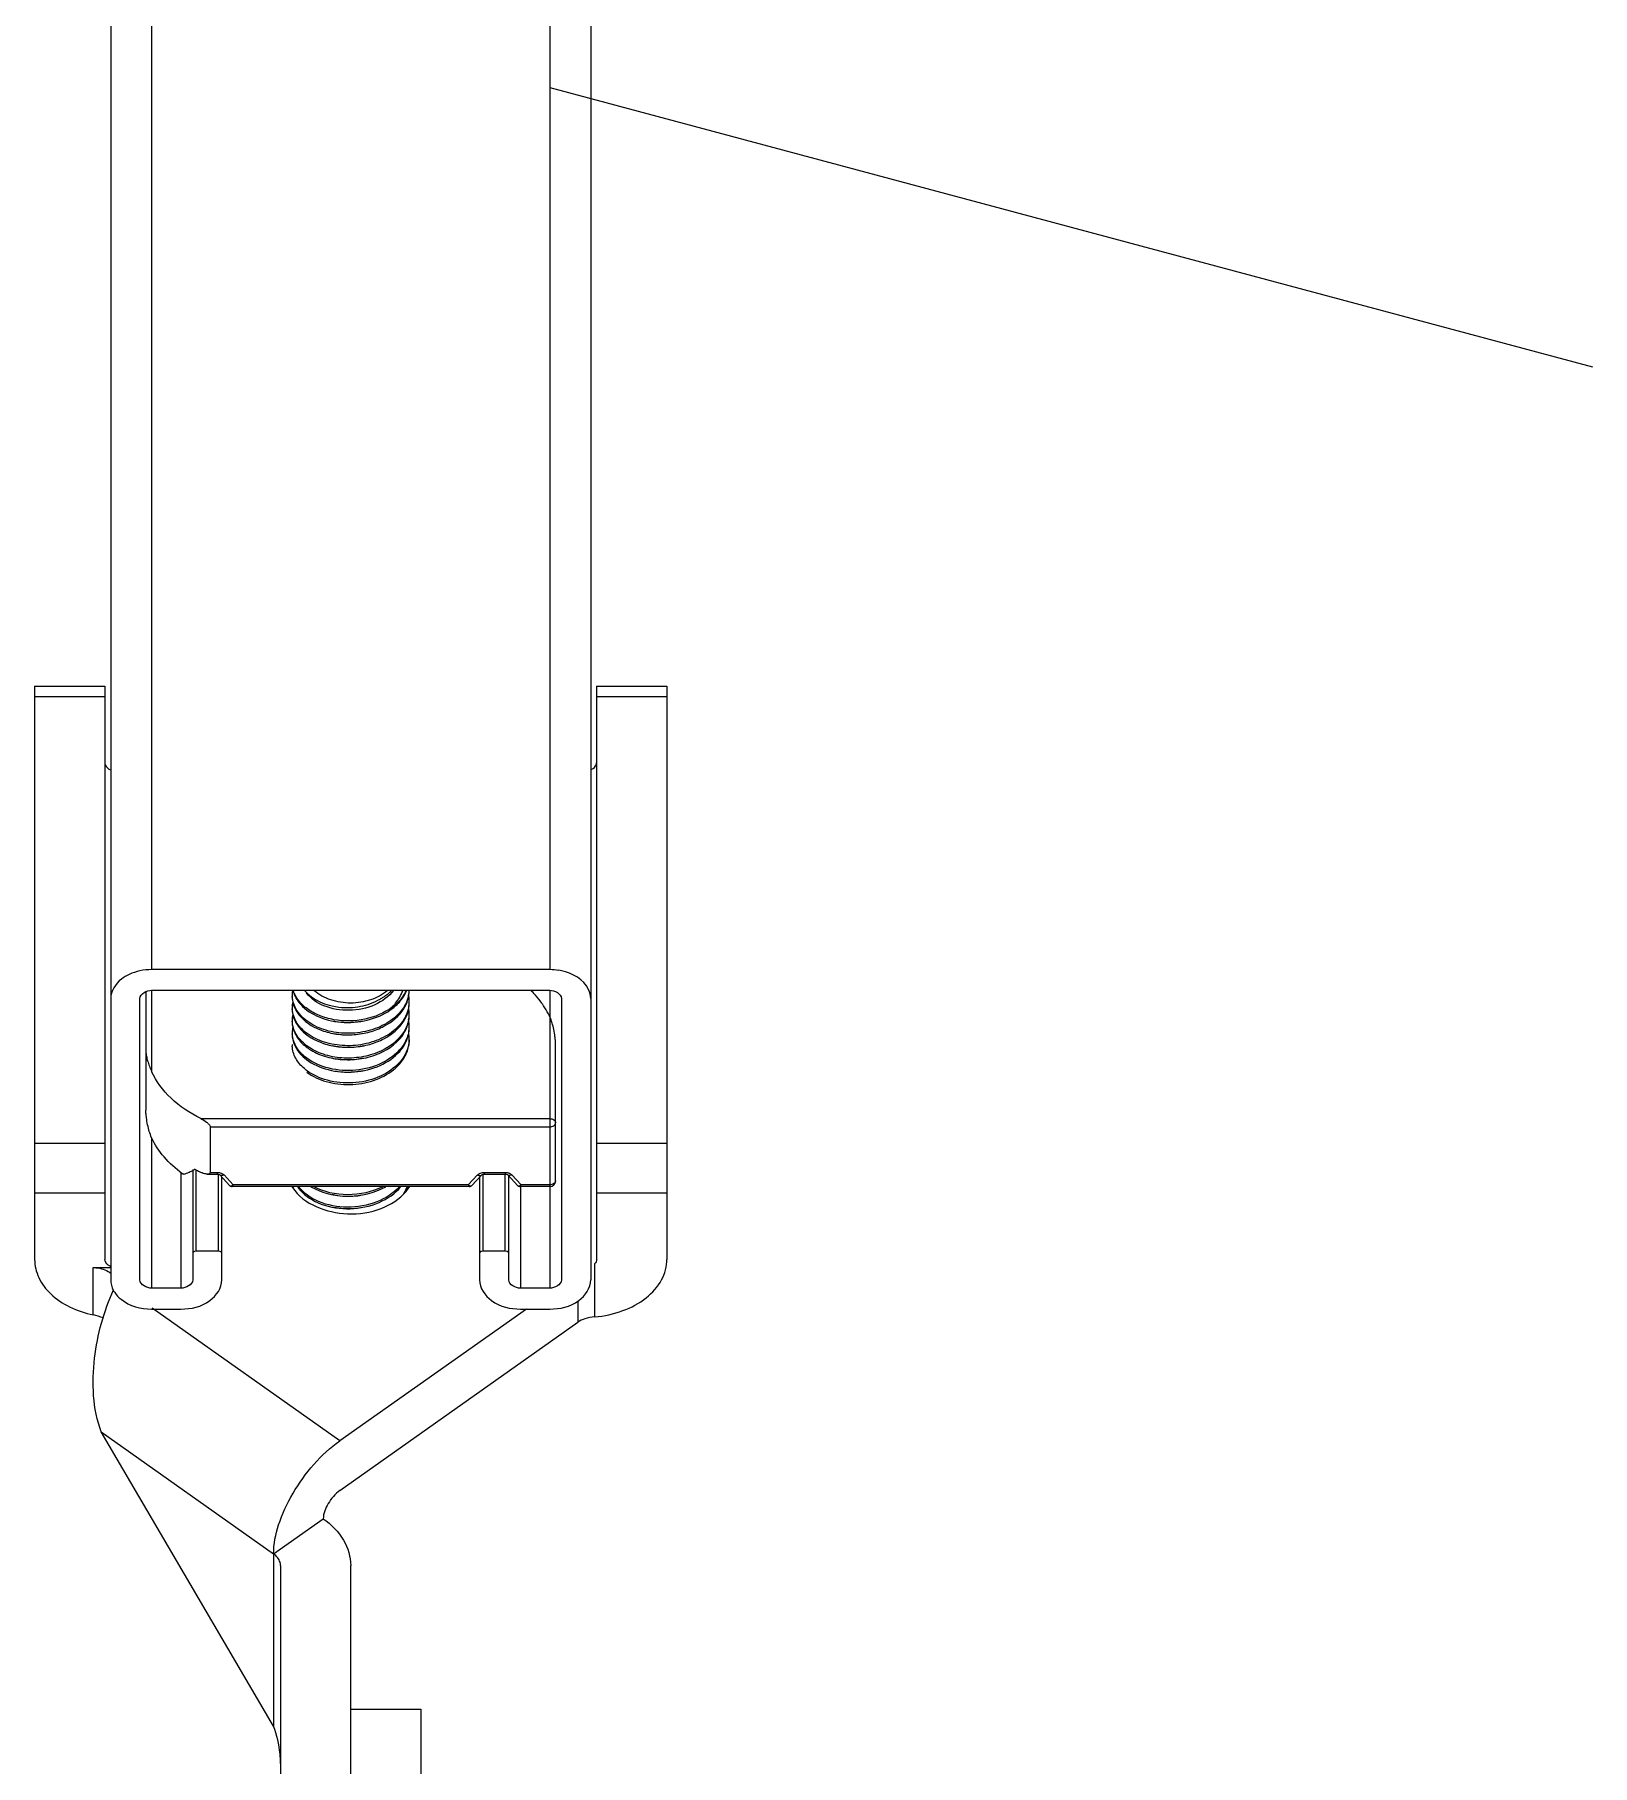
# Model space of a CAD drawing. Extents: x 27938 to 1507990, y 110129 to 923079.
# Drawn here: x 485950 to 487496, y 377082 to 378799 of the extents above; entities that cross this region are included whole.
import ezdxf

# ---------------------------------------------------------------- set-up
doc = ezdxf.new("R2010")
doc.units = 0
doc.header["$LTSCALE"] = 1000
doc.header["$MEASUREMENT"] = 0
doc.styles.get("Standard").update_dxf_attribs({"font": 'gbenor.shx', "bigfont": 'gbcbig.shx'})
doc.dimstyles.get("Standard").update_dxf_attribs({"dimtxt": 0.18, "dimasz": 0.18, "dimexe": 0.18, "dimexo": 0.0625, "dimgap": 0.09, "dimtad": 0, "dimtih": 1, "dimtoh": 1, "dimdec": 4, "dimzin": 0, "dimdsep": 46, "dimtxsty": 'Standard', "dimcen": 0.09, "dimadec": 0, "dimazin": 0, "dimtfac": 1, "dimtdec": 4, "dimtofl": 0, "dimtmove": 0, "dimatfit": 3, "dimfxl": 1, "dimtolj": 1, "dimtzin": 0, "dimarcsym": 0})

msp = doc.modelspace()

# ---------------------------------------------------------------- linework, layer by layer
at = {"linetype": 'Continuous'}
for p, q in [((486066.1, 380956.8), (486066.1, 377871.3)), ((486461.1, 380956.8), (486461.1, 377871.3)), ((486025.5, 380928.1), (486025.5, 377563.3)), ((486501.7, 380928.1), (486501.7, 377563.3)), ((485950, 378152.5), (486019.7, 378152.5)), ((485950, 378152.5), (485950, 377583.8)), ((485950, 378142.3), (486019.7, 378142.3)), ((486019.7, 378152.5), (486019.7, 377583.8)), ((486507.6, 378152.5), (486577.3, 378152.5)), ((486507.6, 378152.5), (486507.6, 377583.8)), ((486507.6, 378142.3), (486577.3, 378142.3)), ((486577.3, 378152.5), (486577.3, 377583.8)), ((486461.1, 377871.3), (486066.1, 377871.3)), ((486060.3, 377849.6), (486060.3, 377731.7)), ((486066.1, 377850.8), (486461.1, 377850.8)), ((486066.1, 377850.8), (486066.1, 377770.2)), ((486461.1, 377850.8), (486461.1, 377555.1)), ((486054.5, 377563.3), (486054.5, 377842.5)), ((486472.7, 377842.5), (486472.7, 377563.3)), ((486466.9, 377661.8), (486466.9, 377797.4)), ((486115, 377723.4), (486461.1, 377723.4)), ((486124.2, 377715.2), (486461.1, 377715.2)), ((486124.2, 377715.2), (486124.2, 377670.1)), ((486019.7, 377698.8), (485950, 377698.8)), ((486066.1, 377704.5), (486066.1, 377555.1)), ((486577.3, 377698.8), (486507.6, 377698.8)), ((486095.2, 377669.8), (486095.2, 377555.1)), ((486106.8, 377672.8), (486106.8, 377563.3)), ((486110.3, 377592), (486110.3, 377672.4)), ((486121.3, 377668.4), (486131.1, 377668.4)), ((486124.2, 377670.1), (486131.1, 377670.1)), ((486131.1, 377670.1), (486131.1, 377668.4)), ((486132.4, 377592), (486132.4, 377668.4)), ((486133.7, 377667.6), (486143.8, 377656.9)), ((486135.8, 377563.3), (486135.8, 377665.3)), ((486137.9, 377667.5), (486147.1, 377657.7)), ((486380.2, 377657.7), (486147.1, 377657.7)), ((486380.2, 377657.7), (486389.4, 377667.5)), ((486383.5, 377656.9), (486393.6, 377667.6)), ((486391.4, 377665.3), (486391.4, 377563.3)), ((486394.9, 377592), (486394.9, 377667.6)), ((486396.1, 377670.1), (486416.9, 377670.1)), ((486396.1, 377670.1), (486396.1, 377668.4)), ((486396.1, 377668.4), (486416.9, 377668.4)), ((486416.9, 377670.1), (486416.9, 377668.4)), ((486417, 377592), (486417, 377668.4)), ((486419.4, 377667.6), (486429.5, 377656.9)), ((486420.4, 377563.3), (486420.4, 377666.5)), ((486423.6, 377667.5), (486432.8, 377657.7)), ((486461.1, 377657.7), (486432.8, 377657.7)), ((486019.7, 377649.5), (485950, 377649.5)), ((486381.5, 377656), (486145.8, 377656)), ((486461.1, 377656), (486431.5, 377656)), ((486432.1, 377656), (486432.1, 377555.1)), ((486577.3, 377649.5), (486507.6, 377649.5)), ((486132.4, 377592), (486110.3, 377592)), ((486417, 377592), (486394.9, 377592)), ((486008.1, 377575.6), (486025.5, 377575.6)), ((486008.1, 377528.7), (486008.1, 377575.6)), ((486505.6, 377579.2), (486505.6, 377526.7)), ((486095.2, 377555.1), (486066.1, 377555.1)), ((486461.1, 377555.1), (486432.1, 377555.1)), ((486489.1, 377542.7), (486489.1, 377521.5)), ((486066.1, 377534.5), (486095.2, 377534.5)), ((486252.8, 377403.7), (486066.7, 377535.3)), ((486437.9, 377534.5), (486252.8, 377403.7)), ((486252.8, 377354.4), (486489.1, 377521.5)), ((486432.1, 377534.5), (486461.1, 377534.5)), ((486016, 377412.5), (486187.1, 377291.5)), ((486187.1, 377120.4), (486016, 377412.5)), ((486187.1, 377291.5), (486236.4, 377326.4)), ((486187.1, 377291.5), (486187.1, 377120.4)), ((486193.9, 377279.9), (486193.9, 376672.9)), ((486263.6, 377003.5), (486263.6, 377279.9)), ((486263.6, 377137.5), (486333.3, 377137.5)), ((486333.3, 377137.5), (486333.3, 376614.8))]:
    msp.add_line(p, q, dxfattribs=at)
for points in [[(486143.8, 377656.9), (486144.3, 377656.4), (486145.3, 377656.1), (486145.8, 377656)], [(486381.5, 377656), (486382, 377656.1), (486382.9, 377656.4), (486383.5, 377656.9)], [(486429.5, 377656.9), (486430.1, 377656.4), (486431, 377656.1), (486431.5, 377656)], [(486110.3, 377592), (486108.5, 377591.7), (486107.3, 377590.8), (486106.8, 377589.6)], [(486135.8, 377589.6), (486135.4, 377590.8), (486134.1, 377591.7), (486132.4, 377592)], [(486394.9, 377592), (486393.1, 377591.7), (486391.9, 377590.8), (486391.4, 377589.6)], [(486420.4, 377589.6), (486420, 377590.8), (486418.7, 377591.7), (486417, 377592)]]:
    msp.add_lwpolyline(points, dxfattribs=at)
for centre, radius, start, end in [((486461.1, 377814.4), 56.9, 80.8706, 90.0189), ((486461.5, 377816.7), 54.6, 78.0323, 80.8417), ((486232.1, 377846.1), 26.6, 169.9347, 179.9645), ((486289.3, 377852.3), 32.4, 348.9029, 357.1916), ((486289.5, 377850.8), 32.2, 349.8101, 359.9705), ((486375.3, 377780.9), 96.7, 42.2494, 46.358), ((486231.8, 377846.1), 26.3, 180.0024, 183.3202), ((486232.2, 377844.6), 26.7, 180.052, 191.6603), ((486232.2, 377833.8), 26.7, 168.2082, 179.9468), ((486231.8, 377833.8), 26.3, 180.0025, 183.319), ((486232.2, 377832.3), 26.7, 180.0522, 191.7103), ((486287.9, 377851.1), 33.8, 339.139, 349.3386), ((486288.1, 377838.7), 33.7, 339.3218, 350.2377), ((486288.7, 377852.5), 33, 346.6926, 347.1405), ((486288.8, 377852.4), 32.9, 347.1396, 348.9145), ((486289.1, 377840.1), 32.6, 348.6302, 349.8187), ((486289.2, 377850.8), 32.5, 349.4125, 349.8194), ((486289.2, 377840), 32.5, 349.8191, 350.9299), ((486289.2, 377838.5), 32.5, 350.3157, 352.5466), ((486289.5, 377827.6), 32.2, 0.0308, 9.7049), ((486289.2, 377839.9), 32.5, 8.7721, 9.1529), ((486289.6, 377840), 32.1, 0.0241, 8.7833), ((486289.5, 377840), 32.2, 350.9257, 355.6647), ((486289.7, 377838.4), 32, 352.5397, 359.9837), ((486289.8, 377840), 31.9, 356.5909, 357.2293), ((486289.7, 377840), 32, 355.6713, 356.5908), ((486289.8, 377840), 31.9, 357.2291, 359.9993), ((486232.2, 377821.5), 26.7, 168.2604, 179.9474), ((486231.8, 377821.5), 26.3, 180.0024, 183.3198), ((486232.2, 377820), 26.7, 180.0496, 191.3679), ((486232.3, 377809.1), 26.7, 167.9094, 179.9433), ((486261.1, 377885.6), 66.9, 280.123, 282.928), ((486289.3, 377827.7), 32.4, 348.9773, 357.229), ((486289.4, 377815.4), 32.3, 349.2692, 357.2332), ((486289.5, 377815.3), 32.2, 0.0332, 10.0184), ((486289.5, 377826.1), 32.2, 350.6115, 359.9707), ((486289.5, 377813.8), 32.2, 350.5969, 359.9706), ((486289.9, 377827.7), 31.8, 357.2509, 359.9984), ((486289.9, 377815.3), 31.8, 357.2538, 359.9983), ((486231.8, 377809.2), 26.3, 180.0025, 183.3152), ((486231.8, 377796.9), 26.3, 180.0025, 183.3152), ((486289.5, 377803), 32.2, 0.0332, 10.0043), ((486289.9, 377803), 31.8, 357.2538, 359.9983), ((486260.2, 377844.6), 62.9, 257.5731, 259.6973), ((486275.7, 377811.5), 48.6, 311.8202, 317.3511), ((486174.5, 377791.6), 135.3, 241.7354, 243.9434), ((486461.1, 377661.8), 5.81, 270.0008, 359.9997), ((486239.5, 377677.4), 40.5, 211.9656, 213.5353), ((486231.8, 377658.9), 26.3, 186.2145, 188.3209), ((486233.1, 377661.5), 27.5, 191.5191, 196.3654), ((486240.3, 377676), 35.7, 214.1434, 218.9006), ((486241.4, 377676.9), 37.1, 218.8725, 219.1531), ((486241.8, 377677.2), 37.7, 219.1564, 220.767), ((486286.1, 377666.7), 35.8, 334.3672, 341.5372), ((486287.3, 377666.2), 34.5, 341.5792, 342.7354), ((486290.1, 377655.4), 31.6, 0.9501, 1.1978), ((486050.3, 377565), 25.2, 207.6898, 214.3075)]:
    msp.add_arc(centre, radius, start, end, dxfattribs=at)
msp.add_ellipse((486187.3, 377826.9), major_axis=(118.4, 158.3), ratio=0.292406, start_param=3.562723, end_param=3.670193, dxfattribs=at)
for points, knots in [([(486019.7, 378076.6), (486019.7, 378075.9), (486020.3, 378072.7), (486023.2, 378070.5), (486025.4, 378069.5)], [0, 0, 0, 0, 0.22722, 1, 1, 1, 1]), ([(486501.8, 378069.5), (486502.6, 378069.9), (486505.4, 378071.3), (486507.6, 378074.4), (486507.6, 378076.6)], [0, 0, 0, 0, 0.2888, 1, 1, 1, 1]), ([(486043.8, 377866.6), (486041.1, 377865.3), (486032.2, 377860.2), (486025.5, 377849.9), (486025.5, 377842.5)], [0, 0, 0, 0, 0.286732, 1, 1, 1, 1]), ([(486501.7, 377842.5), (486501.7, 377845.6), (486498.4, 377859.8), (486483.4, 377867.8), (486472.8, 377870.1)], [0, 0, 0, 0, 0.221136, 1, 1, 1, 1]), ([(486304.6, 377834), (486296.8, 377828.1), (486277.5, 377820.2), (486251.9, 377819.7), (486232.8, 377825.1), (486220.7, 377831.6), (486211.5, 377840.1), (486207.7, 377847.2), (486206.7, 377850.7)], [0, 0, 0, 0, 0.262112, 0.537776, 0.66937, 0.790942, 0.900704, 1, 1, 1, 1]), ([(486217.8, 377850.7), (486225.8, 377841), (486242.9, 377834.2), (486262.6, 377833.4), (486276.6, 377835), (486286.8, 377838.6), (486292.7, 377842.1)], [0, 0, 0, 0, 0.471992, 0.606824, 0.74197, 1, 1, 1, 1]), ([(486306.2, 377850.7), (486301.5, 377844.5), (486287.4, 377834.4), (486262.4, 377829.4), (486237.8, 377833.2), (486224, 377842.4), (486219.8, 377848.2)], [0, 0, 0, 0, 0.241934, 0.512224, 0.776098, 1, 1, 1, 1]), ([(486227.4, 377850.7), (486232.1, 377846.6), (486243.8, 377840.4), (486263.6, 377837.4), (486283.4, 377840.4), (486295.2, 377846.6), (486299.8, 377850.7)], [0, 0, 0, 0, 0.238191, 0.5, 0.761809, 1, 1, 1, 1]), ([(486292.7, 377842.1), (486293.8, 377842.7), (486297.9, 377845.1), (486301.8, 377848.1), (486304.2, 377850.7)], [0, 0, 0, 0, 0.261206, 1, 1, 1, 1]), ([(486304.6, 377834), (486305.8, 377835.2), (486310.3, 377840.2), (486313.6, 377846.1), (486315.2, 377850.7)], [0, 0, 0, 0, 0.260314, 1, 1, 1, 1]), ([(486304.6, 377834), (486306.3, 377835.1), (486312.1, 377839.7), (486316.8, 377845.8), (486319, 377850.7)], [0, 0, 0, 0, 0.267033, 1, 1, 1, 1]), ([(486320.8, 377844.9), (486319.6, 377839.5), (486313.9, 377828.8), (486299.4, 377817), (486280.6, 377809.6), (486259.9, 377807.2), (486239.5, 377810), (486222.1, 377817.7), (486209.6, 377829.4), (486205.9, 377839.7), (486205.6, 377844.6)], [0, 0, 0, 0, 0.111968, 0.236912, 0.374448, 0.518156, 0.658848, 0.787879, 0.900583, 1, 1, 1, 1]), ([(486321.1, 377833.6), (486320, 377828.2), (486314.6, 377817.3), (486300.3, 377805.2), (486281.5, 377797.5), (486260.6, 377794.9), (486240.1, 377797.6), (486222.4, 377805.2), (486209.6, 377817), (486205.9, 377827.4), (486205.6, 377832.3)], [0, 0, 0, 0, 0.111438, 0.235731, 0.372938, 0.516745, 0.657844, 0.787365, 0.900423, 1, 1, 1, 1]), ([(486208.1, 377833), (486208.5, 377832.3), (486210.1, 377829.1), (486212.2, 377826.3), (486214, 377824.4)], [0, 0, 0, 0, 0.242292, 1, 1, 1, 1]), ([(486208.2, 377845.3), (486208.5, 377844.6), (486210.1, 377841.5), (486212.2, 377838.6), (486214, 377836.7)], [0, 0, 0, 0, 0.24232, 1, 1, 1, 1]), ([(486214, 377836.7), (486218.9, 377831.2), (486232.9, 377822.5), (486257.4, 377817.6), (486283.1, 377820.5), (486298.9, 377828), (486305.4, 377833.1)], [0, 0, 0, 0, 0.225132, 0.482573, 0.749584, 1, 1, 1, 1]), ([(486214, 377824.4), (486220, 377817.8), (486232.8, 377810.6), (486251.5, 377806.6), (486267.1, 377806.3), (486282.5, 377809), (486300.4, 377815.9), (486311.9, 377825.3), (486316.5, 377833)], [0, 0, 0, 0, 0.231819, 0.363306, 0.499507, 0.635491, 0.766568, 1, 1, 1, 1]), ([(486305.4, 377833.1), (486306, 377833.5), (486308.3, 377835.4), (486310.4, 377837.4), (486311.9, 377839.1)], [0, 0, 0, 0, 0.25532, 1, 1, 1, 1]), ([(486311.9, 377839.1), (486312.3, 377839.6), (486314, 377841.5), (486315.5, 377843.7), (486316.5, 377845.3)], [0, 0, 0, 0, 0.254857, 1, 1, 1, 1]), ([(486455, 377835.5), (486454.4, 377836.4), (486451.9, 377840), (486449.1, 377843.5), (486446.9, 377845.9)], [0, 0, 0, 0, 0.245927, 1, 1, 1, 1]), ([(486461.1, 377824.5), (486460.7, 377825.5), (486458.9, 377829.3), (486456.7, 377832.9), (486455, 377835.5)], [0, 0, 0, 0, 0.246381, 1, 1, 1, 1]), ([(486316.5, 377809.8), (486310.7, 377800.3), (486295.1, 377789.3), (486271.8, 377783.5), (486252.6, 377783.1), (486234.6, 377787.1), (486219.5, 377795), (486208.9, 377806.2), (486205.8, 377815.5), (486205.6, 377820)], [0, 0, 0, 0, 0.247397, 0.387799, 0.530345, 0.667239, 0.791958, 0.901708, 1, 1, 1, 1]), ([(486206.1, 377814.7), (486206.9, 377810.4), (486211.1, 377801.6), (486222.6, 377791.5), (486237.9, 377784.5), (486255.7, 377781.4), (486274.3, 377782.3), (486296.6, 377788.6), (486311.4, 377799.5), (486316.8, 377808.8)], [0, 0, 0, 0, 0.099803, 0.212169, 0.338787, 0.476105, 0.61766, 0.756186, 1, 1, 1, 1]), ([(486208.1, 377820.7), (486208.5, 377819.9), (486210.1, 377816.8), (486212.2, 377814), (486214, 377812)], [0, 0, 0, 0, 0.242309, 1, 1, 1, 1]), ([(486214, 377812), (486219.9, 377805.5), (486232.8, 377798.3), (486251.5, 377794.3), (486267.1, 377794), (486282.5, 377796.6), (486300.4, 377803.5), (486311.9, 377813), (486316.5, 377820.7)], [0, 0, 0, 0, 0.231805, 0.363293, 0.499495, 0.635484, 0.766566, 1, 1, 1, 1]), ([(486272.9, 377819.7), (486270.7, 377819.3), (486262, 377818.2), (486253.1, 377818.7), (486246.7, 377820.1)], [0, 0, 0, 0, 0.253006, 1, 1, 1, 1]), ([(486321.1, 377821.5), (486320.9, 377820.5), (486319.9, 377816.4), (486318.1, 377812.5), (486316.5, 377809.8)], [0, 0, 0, 0, 0.245205, 1, 1, 1, 1]), ([(486466.9, 377797.4), (486466.9, 377798.7), (486466.7, 377801.1), (486466.2, 377806), (486464.9, 377813.9), (486462.9, 377820.5), (486461.1, 377824.5)], [0, 0, 0, 0, 0.138161, 0.267841, 0.521134, 1, 1, 1, 1]), ([(486205.5, 377807.6), (486205.5, 377802.9), (486208.4, 377792.9), (486215.4, 377785.4), (486219.6, 377782.2)], [0, 0, 0, 0, 0.471695, 1, 1, 1, 1]), ([(486217.8, 377785.2), (486214.3, 377788.2), (486208.5, 377794.9), (486205.8, 377803.5), (486205.6, 377807.7)], [0, 0, 0, 0, 0.52477, 1, 1, 1, 1]), ([(486217.6, 377773.1), (486214.2, 377776), (486208.4, 377782.7), (486205.8, 377791.2), (486205.6, 377795.3)], [0, 0, 0, 0, 0.524463, 1, 1, 1, 1]), ([(486276.7, 377795.8), (486274.2, 377795.2), (486264, 377793.4), (486253.4, 377793.9), (486245.9, 377795.7)], [0, 0, 0, 0, 0.252464, 1, 1, 1, 1]), ([(486273.9, 377807.5), (486271.7, 377807.1), (486262.7, 377805.8), (486253.5, 377806.3), (486246.9, 377807.7)], [0, 0, 0, 0, 0.252727, 1, 1, 1, 1]), ([(486321.7, 377801.5), (486321.5, 377797.4), (486319.4, 377788.9), (486314.4, 377781.8), (486311.5, 377778.6)], [0, 0, 0, 0, 0.483641, 1, 1, 1, 1]), ([(486318, 377800.3), (486317.6, 377799.4), (486315.8, 377796.1), (486313.4, 377793), (486311.5, 377790.9)], [0, 0, 0, 0, 0.24363, 1, 1, 1, 1]), ([(486312.2, 377777.8), (486315.1, 377781.2), (486319.9, 377788.6), (486321.7, 377797.3), (486321.7, 377801.5)], [0, 0, 0, 0, 0.515614, 1, 1, 1, 1]), ([(486312.2, 377790.1), (486312.7, 377790.7), (486314.8, 377793.2), (486316.6, 377796), (486317.7, 377798.1)], [0, 0, 0, 0, 0.256096, 1, 1, 1, 1]), ([(486317.7, 377798.1), (486318.1, 377798.9), (486319.7, 377802.3), (486320.8, 377805.8), (486321.3, 377808.6)], [0, 0, 0, 0, 0.255239, 1, 1, 1, 1]), ([(486321.1, 377809.4), (486321, 377808.6), (486320.3, 377805.4), (486319.1, 377802.4), (486318, 377800.3)], [0, 0, 0, 0, 0.246649, 1, 1, 1, 1]), ([(486060.3, 377789.2), (486060.3, 377789.7), (486060.7, 377786.7), (486060.9, 377785.6), (486061.5, 377783), (486062.1, 377780.6), (486062.9, 377778.1), (486064.2, 377774.6), (486065.3, 377772), (486066.1, 377770.2)], [0, 0, 0, 0, 0.078745, 0.19228, 0.31189, 0.436571, 0.566746, 0.703259, 1, 1, 1, 1]), ([(486311.5, 377790.9), (486306, 377784.9), (486291.2, 377775.4), (486265.5, 377769.9), (486239.5, 377772.5), (486223.8, 377780.1), (486217.8, 377785.2)], [0, 0, 0, 0, 0.239543, 0.50309, 0.765417, 1, 1, 1, 1]), ([(486219.6, 377782.2), (486225.9, 377777.4), (486241.7, 377770.4), (486267.5, 377768.5), (486292.6, 377774.5), (486307, 377784.2), (486312.2, 377790.1)], [0, 0, 0, 0, 0.237667, 0.50065, 0.762696, 1, 1, 1, 1]), ([(486276, 377783.3), (486273.8, 377782.8), (486264.9, 377781.3), (486255.6, 377781.5), (486248.9, 377782.7)], [0, 0, 0, 0, 0.251553, 1, 1, 1, 1]), ([(486305.9, 377771.8), (486306.4, 377772.3), (486308.7, 377774.1), (486310.8, 377776.2), (486312.2, 377777.8)], [0, 0, 0, 0, 0.255282, 1, 1, 1, 1]), ([(486115, 377723.4), (486104.1, 377728.8), (486084.7, 377741.5), (486070.6, 377760.4), (486066.1, 377770.2)], [0, 0, 0, 0, 0.528487, 1, 1, 1, 1]), ([(486308.1, 377775.3), (486302.2, 377770), (486287.4, 377761.8), (486262.6, 377757.6), (486238, 377760.8), (486223.3, 377768.2), (486217.6, 377773.1)], [0, 0, 0, 0, 0.244054, 0.507922, 0.767735, 1, 1, 1, 1]), ([(486220.1, 377769.5), (486225.8, 377765.3), (486239.7, 377758.9), (486262.8, 377756.2), (486286, 377760), (486300.1, 377767.2), (486305.9, 377771.8)], [0, 0, 0, 0, 0.234486, 0.493055, 0.755143, 1, 1, 1, 1]), ([(486276, 377771), (486273.8, 377770.5), (486264.7, 377768.9), (486255.3, 377769.2), (486248.6, 377770.4)], [0, 0, 0, 0, 0.251672, 1, 1, 1, 1]), ([(486066.1, 377704.5), (486064.3, 377708.6), (486062.4, 377715.2), (486061, 377723.1), (486060.6, 377727.9), (486060.3, 377730.4), (486060.3, 377731.7)], [0, 0, 0, 0, 0.478872, 0.732167, 0.861849, 1, 1, 1, 1]), ([(486115, 377723.4), (486116.9, 377722.5), (486119.8, 377720.8), (486122.8, 377718), (486124.2, 377716.2), (486124.2, 377715.2)], [0, 0, 0, 0, 0.508644, 0.771516, 1, 1, 1, 1]), ([(486461.1, 377723.4), (486462.5, 377723.4), (486464.7, 377722.9), (486466.5, 377721), (486466.9, 377719.9), (486466.9, 377719.3)], [0, 0, 0, 0, 0.552527, 0.789194, 1, 1, 1, 1]), ([(486461.1, 377715.2), (486462.5, 377715.2), (486464.7, 377715.8), (486466.5, 377717.6), (486466.9, 377718.8), (486466.9, 377719.3)], [0, 0, 0, 0, 0.552515, 0.789179, 1, 1, 1, 1]), ([(486096.5, 377668.8), (486089.9, 377673.6), (486078, 377684.2), (486069.2, 377697.6), (486066.1, 377704.5)], [0, 0, 0, 0, 0.520159, 1, 1, 1, 1]), ([(486097.6, 377668.3), (486097.5, 377668.3), (486097.1, 377668.4), (486096.8, 377668.6), (486096.5, 377668.8)], [0, 0, 0, 0, 0.224258, 1, 1, 1, 1]), ([(486110.4, 377672.4), (486110.2, 377672.5), (486109.6, 377672.8), (486108.9, 377673), (486108.4, 377672.8)], [0, 0, 0, 0, 0.298771, 1, 1, 1, 1]), ([(486121.3, 377668.4), (486120.8, 377668.4), (486118.6, 377668.6), (486116.5, 377669.3), (486115, 377670.1)], [0, 0, 0, 0, 0.232638, 1, 1, 1, 1]), ([(486124.2, 377670.1), (486124.2, 377669.8), (486124, 377669.1), (486123, 377668.4), (486122, 377668.4), (486121.3, 377668.4)], [0, 0, 0, 0, 0.239055, 0.472377, 1, 1, 1, 1]), ([(486131.1, 377670.1), (486131.5, 377670.1), (486133.2, 377670), (486134.8, 377669.5), (486135.9, 377669)], [0, 0, 0, 0, 0.258297, 1, 1, 1, 1]), ([(486131.1, 377668.4), (486131.7, 377668.4), (486132.6, 377668.2), (486133.5, 377667.8), (486133.7, 377667.6)], [0, 0, 0, 0, 0.694252, 1, 1, 1, 1]), ([(486135.8, 377666.9), (486135.6, 377666.9), (486134.8, 377666.9), (486134, 377667.2), (486133.7, 377667.6)], [0, 0, 0, 0, 0.28225, 1, 1, 1, 1]), ([(486137.9, 377667.5), (486137.7, 377667.4), (486137, 377667.1), (486136.3, 377666.9), (486135.8, 377666.9)], [0, 0, 0, 0, 0.268193, 1, 1, 1, 1]), ([(486147.1, 377657.7), (486146.8, 377657.5), (486146.2, 377657), (486145.1, 377656.4), (486144.1, 377656.5), (486143.8, 377656.9)], [0, 0, 0, 0, 0.333929, 0.607776, 1, 1, 1, 1]), ([(486145.8, 377656), (486146, 377656), (486146.6, 377656.7), (486146.9, 377657.3), (486147.1, 377657.7)], [0, 0, 0, 0, 0.344146, 1, 1, 1, 1]), ([(486383.5, 377656.9), (486383.1, 377656.5), (486382.1, 377656.4), (486381.1, 377657), (486380.5, 377657.5), (486380.2, 377657.7)], [0, 0, 0, 0, 0.392224, 0.666072, 1, 1, 1, 1]), ([(486380.2, 377657.7), (486380.4, 377657.3), (486380.7, 377656.7), (486381.2, 377656), (486381.5, 377656)], [0, 0, 0, 0, 0.655854, 1, 1, 1, 1]), ([(486389.4, 377667.5), (486389.5, 377667.4), (486390.2, 377667.1), (486390.9, 377666.9), (486391.4, 377666.9)], [0, 0, 0, 0, 0.268193, 1, 1, 1, 1]), ([(486391.4, 377669), (486391.7, 377669.1), (486393.2, 377669.8), (486394.9, 377670.1), (486396.1, 377670.1)], [0, 0, 0, 0, 0.240525, 1, 1, 1, 1]), ([(486391.4, 377666.9), (486391.6, 377666.9), (486392.4, 377666.9), (486393.2, 377667.2), (486393.6, 377667.6)], [0, 0, 0, 0, 0.28225, 1, 1, 1, 1]), ([(486393.6, 377667.6), (486393.8, 377667.8), (486394.6, 377668.2), (486395.5, 377668.4), (486396.1, 377668.4)], [0, 0, 0, 0, 0.30582, 1, 1, 1, 1]), ([(486416.9, 377668.4), (486417.5, 377668.4), (486418.4, 377668.2), (486419.2, 377667.8), (486419.4, 377667.6)], [0, 0, 0, 0, 0.694252, 1, 1, 1, 1]), ([(486420.4, 377669.5), (486420.8, 377669.4), (486421.9, 377668.9), (486423, 377668.2), (486423.6, 377667.5)], [0, 0, 0, 0, 0.265871, 1, 1, 1, 1]), ([(486423.6, 377667.5), (486423.3, 377667.4), (486422.3, 377667), (486421.2, 377666.8), (486420.4, 377667)], [0, 0, 0, 0, 0.286288, 1, 1, 1, 1]), ([(486432.8, 377657.7), (486432.5, 377657.5), (486431.9, 377657), (486430.8, 377656.4), (486429.8, 377656.5), (486429.5, 377656.9)], [0, 0, 0, 0, 0.333929, 0.607776, 1, 1, 1, 1]), ([(486431.5, 377656), (486431.8, 377656), (486432.3, 377656.7), (486432.6, 377657.3), (486432.8, 377657.7)], [0, 0, 0, 0, 0.344146, 1, 1, 1, 1]), ([(486466.9, 377661.8), (486466.9, 377661.3), (486466.5, 377660.1), (486464.7, 377658.3), (486462.5, 377657.7), (486461.1, 377657.7)], [0, 0, 0, 0, 0.210821, 0.447485, 1, 1, 1, 1]), ([(486205.8, 377655), (486216.9, 377638.2), (486252.2, 377625.4), (486293.1, 377631.8), (486312.2, 377643.5), (486318.5, 377651.1)], [0, 0, 0, 0, 0.487782, 0.759802, 1, 1, 1, 1]), ([(486312, 377656), (486306, 377649.2), (486289.3, 377638.7), (486260.5, 377633.9), (486232.5, 377638.8), (486216.8, 377649.4), (486211.8, 377656)], [0, 0, 0, 0, 0.244143, 0.51353, 0.775518, 1, 1, 1, 1]), ([(486213.3, 377652.6), (486218.8, 377646.3), (486235, 377636.4), (486263.2, 377632.4), (486291.6, 377638.1), (486307.8, 377649.1), (486313.4, 377656)], [0, 0, 0, 0, 0.228358, 0.491922, 0.759562, 1, 1, 1, 1]), ([(486224.1, 377655.9), (486234.8, 377649.4), (486261.1, 377643.4), (486287.2, 377649.4), (486298.5, 377655.9)], [0, 0, 0, 0, 0.491142, 1, 1, 1, 1]), ([(486295.6, 377655.9), (486284.9, 377650.5), (486261, 377645.4), (486236.9, 377650.5), (486226.7, 377656)], [0, 0, 0, 0, 0.508141, 1, 1, 1, 1]), ([(486274.4, 377647.5), (486272, 377647), (486262.3, 377645.6), (486252.2, 377646.2), (486245.1, 377648)], [0, 0, 0, 0, 0.253335, 1, 1, 1, 1]), ([(486319.6, 377656), (486319.3, 377655.3), (486318.2, 377652.6), (486316.8, 377650), (486315.5, 377648.2)], [0, 0, 0, 0, 0.245608, 1, 1, 1, 1]), ([(486273.2, 377634.9), (486271, 377634.5), (486262.3, 377633.3), (486253.2, 377633.9), (486246.8, 377635.3)], [0, 0, 0, 0, 0.252903, 1, 1, 1, 1]), ([(485950, 377583.8), (485950, 377577.6), (485953.1, 377564.5), (485965.9, 377548), (485984.9, 377535.4), (486000.1, 377530.4), (486008.1, 377528.7)], [0, 0, 0, 0, 0.215862, 0.450689, 0.713102, 1, 1, 1, 1]), ([(486008.1, 377575.6), (486009.8, 377575.6), (486015.9, 377575.1), (486022.1, 377572.8), (486025.6, 377570)], [0, 0, 0, 0, 0.265386, 1, 1, 1, 1]), ([(486025.4, 377576.7), (486024.6, 377577.1), (486021.8, 377578.5), (486019.7, 377581.6), (486019.7, 377583.8)], [0, 0, 0, 0, 0.2888, 1, 1, 1, 1]), ([(486505.6, 377526.7), (486515.1, 377527.5), (486533.3, 377531.4), (486556.8, 377543.8), (486573.1, 377561.8), (486577.3, 377576.8), (486577.3, 377583.8)], [0, 0, 0, 0, 0.28821, 0.553531, 0.788229, 1, 1, 1, 1]), ([(486095.2, 377534.5), (486105.2, 377534.5), (486123.7, 377538.3), (486135.8, 377555.4), (486135.8, 377563.3)], [0, 0, 0, 0, 0.559767, 1, 1, 1, 1]), ([(486391.4, 377563.3), (486391.4, 377555.4), (486403.5, 377538.3), (486422.1, 377534.5), (486432.1, 377534.5)], [0, 0, 0, 0, 0.440233, 1, 1, 1, 1]), ([(486461.1, 377534.5), (486471.1, 377534.5), (486489.6, 377538.3), (486501.7, 377555.4), (486501.7, 377563.3)], [0, 0, 0, 0, 0.559767, 1, 1, 1, 1]), ([(486016, 377412.5), (486007.7, 377435.5), (486005.5, 377485.6), (486018.7, 377532.2), (486028.2, 377553.7)], [0, 0, 0, 0, 0.510211, 1, 1, 1, 1]), ([(486029.5, 377550.8), (486031.2, 377548.3), (486040.9, 377538.3), (486055.5, 377534.5), (486066.1, 377534.5)], [0, 0, 0, 0, 0.224309, 1, 1, 1, 1]), ([(486187.1, 377291.5), (486187.1, 377301.2), (486191.5, 377322.4), (486210.5, 377362.7), (486233.8, 377390.3), (486252.8, 377403.7)], [0, 0, 0, 0, 0.218267, 0.476674, 1, 1, 1, 1]), ([(486252.8, 377354.4), (486248.1, 377351.1), (486240.8, 377342.4), (486236.4, 377331.6), (486236.4, 377326.4)], [0, 0, 0, 0, 0.525314, 1, 1, 1, 1]), ([(486236.4, 377326.4), (486244.4, 377320.7), (486258, 377307.3), (486263.6, 377288.6), (486263.6, 377279.9)], [0, 0, 0, 0, 0.528923, 1, 1, 1, 1]), ([(486193.9, 377279.9), (486193.9, 377281), (486193.3, 377285.6), (486190, 377289.5), (486187.1, 377291.5)], [0, 0, 0, 0, 0.234763, 1, 1, 1, 1]), ([(486193.9, 377083.6), (486193.9, 377086.8), (486193.4, 377099.3), (486190.4, 377111.7), (486187.1, 377120.4)], [0, 0, 0, 0, 0.253333, 1, 1, 1, 1])]:
    msp.add_open_spline(points, degree=3, knots=knots, dxfattribs=at)
for points in [[(486054.5, 377870.1), (486050.8, 377869.3), (486047.2, 377868.1), (486043.8, 377866.6)], [(486066.1, 377871.3), (486062.2, 377871.3), (486058.3, 377870.9), (486054.5, 377870.1)], [(486054.5, 377842.5), (486054.5, 377847.3), (486061.4, 377850.8), (486066.1, 377850.8)], [(486206.3, 377850.7), (486206.7, 377848.9), (486207.4, 377847.1), (486208.2, 377845.3)], [(486316.5, 377845.3), (486317.6, 377847), (486318.5, 377848.8), (486319.3, 377850.7)], [(486461.1, 377850.8), (486465.8, 377850.8), (486472.7, 377847.3), (486472.7, 377842.5)], [(486206.1, 377839.2), (486206.5, 377837.1), (486207.2, 377835), (486208.1, 377833)], [(486316.5, 377833), (486317.7, 377834.9), (486318.7, 377836.9), (486319.5, 377839.1)], [(486206.1, 377826.9), (486206.5, 377824.8), (486207.2, 377822.7), (486208.1, 377820.7)], [(486316.5, 377820.7), (486317.7, 377822.6), (486318.7, 377824.7), (486319.6, 377826.9)], [(486316.8, 377808.8), (486317.9, 377810.7), (486318.8, 377812.6), (486319.6, 377814.6)], [(486319.6, 377814.6), (486320.3, 377816.6), (486320.9, 377818.7), (486321.3, 377820.9)], [(486098.2, 377668.3), (486098, 377668.2), (486097.8, 377668.2), (486097.6, 377668.3)], [(486135.9, 377669), (486136.6, 377668.6), (486137.3, 377668.1), (486137.9, 377667.5)], [(486389.4, 377667.5), (486389.9, 377668.1), (486390.6, 377668.6), (486391.4, 377669)], [(486416.9, 377670.1), (486418.1, 377670.1), (486419.3, 377669.9), (486420.4, 377669.5)], [(486420.4, 377667), (486420, 377667.1), (486419.7, 377667.3), (486419.4, 377667.6)], [(486318.5, 377651.1), (486319.8, 377652.6), (486321, 377654.2), (486322.1, 377655.9)], [(486507.6, 377583.8), (486507.6, 377582.1), (486506.7, 377580.4), (486505.6, 377579.2)], [(486025.5, 377563.3), (486025.5, 377559.8), (486026.4, 377556.3), (486028, 377553.3)], [(486066.1, 377555.1), (486061.4, 377555.1), (486054.5, 377558.5), (486054.5, 377563.3)], [(486106.8, 377563.3), (486106.8, 377558.5), (486099.9, 377555.1), (486095.2, 377555.1)], [(486432.1, 377555.1), (486427.3, 377555.1), (486420.4, 377558.5), (486420.4, 377563.3)], [(486472.7, 377563.3), (486472.7, 377558.5), (486465.8, 377555.1), (486461.1, 377555.1)], [(486017.9, 377525.6), (486014.8, 377527), (486011.5, 377528), (486008.1, 377528.7)], [(486495.9, 377524.8), (486493.5, 377524.1), (486491.2, 377523), (486489.1, 377521.5)], [(486505.6, 377526.7), (486502.3, 377526.4), (486499.1, 377525.8), (486495.9, 377524.8)]]:
    msp.add_open_spline(points, degree=3, dxfattribs=at)

# ---------------------------------------------------------------- leaders
msp.add_leader([(486461.1, 378746.6), (487495.6, 378469.6)], dimstyle='Standard', override={"dimgap": 20, "dimtad": 0})

doc.saveas('drawing.dxf')
